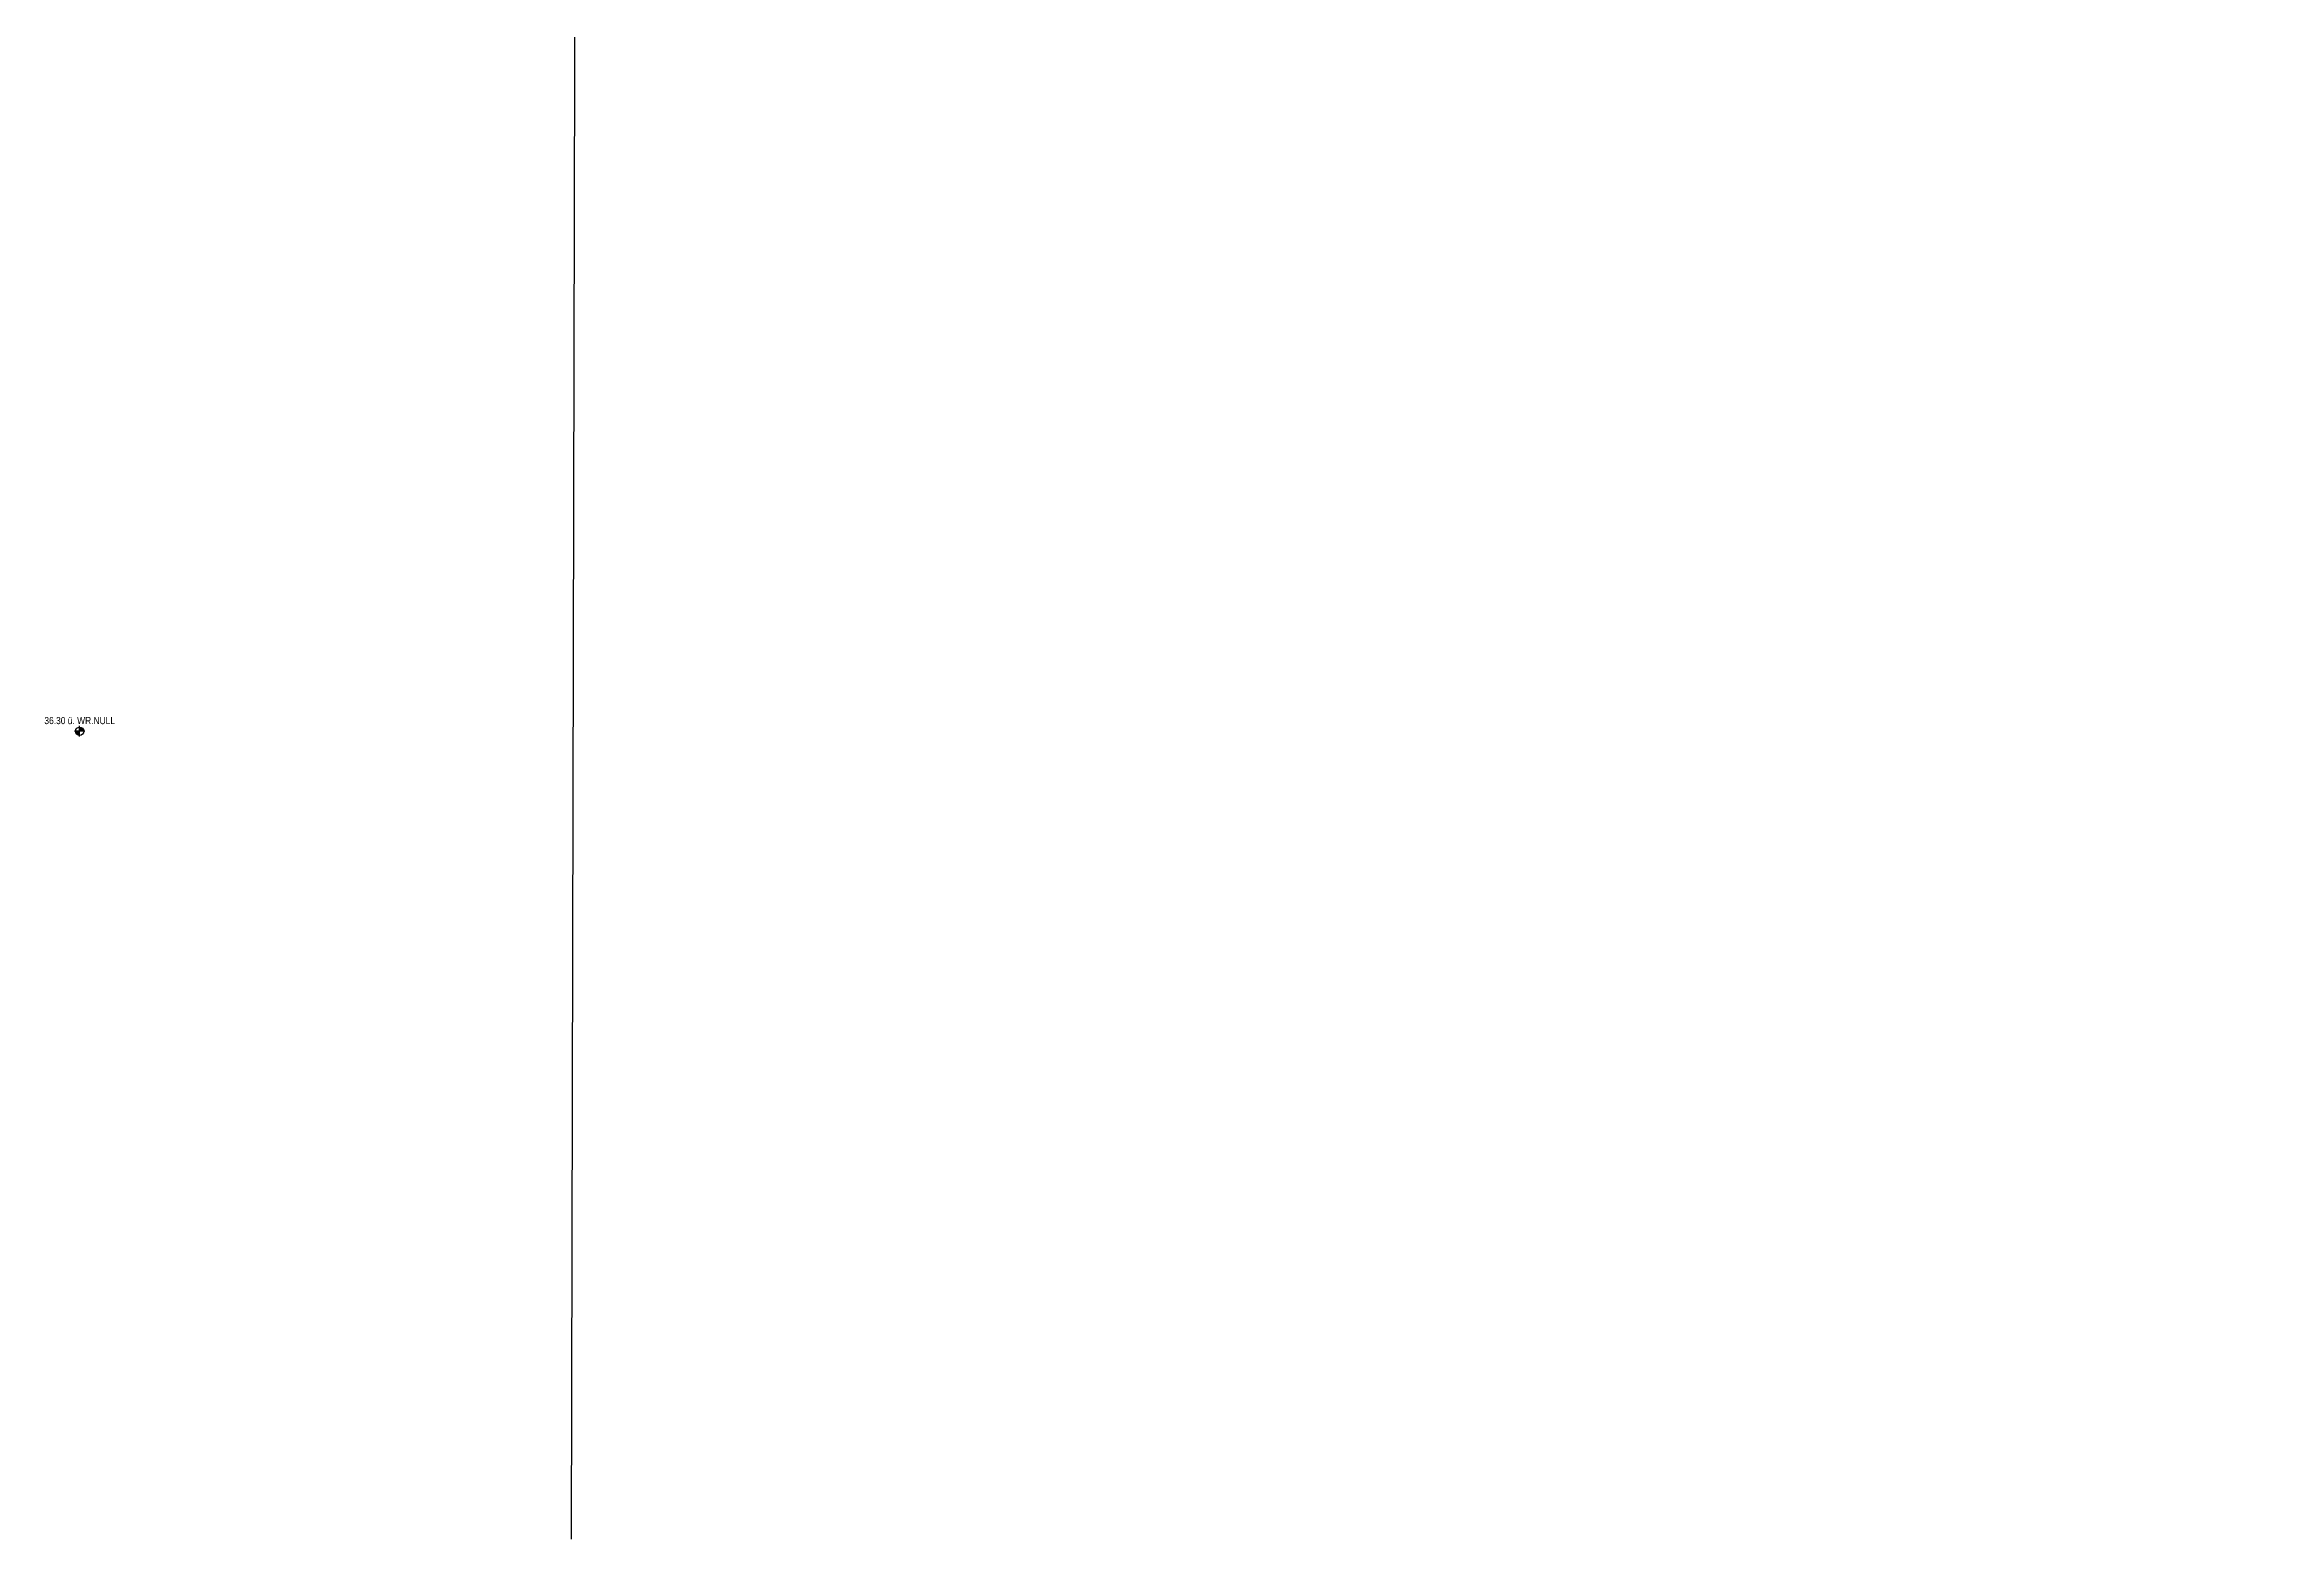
# Model space of a CAD drawing. Header units: millimetres. Extents: x 2639 to 2717, y 1476 to 1588.
# Drawn here: x 2643.01 to 2674.51, y 1476.41 to 1497.49 of the extents above; entities that cross this region are included whole.
import ezdxf
from ezdxf.enums import TextEntityAlignment as Align

# ---------------------------------------------------------------- set-up
doc = ezdxf.new("R2010")
doc.units = ezdxf.units.MM
for name, color, linetype in [('01-SYM-G00-Leg-M0', 8, 'Continuous'), ('01-TXT---------M0', 1, 'Continuous'), ('02-TWB-G00-LEG-M0', 5, 'Continuous')]:
    doc.layers.add(name, color=color, linetype=linetype)
doc.styles.add('ARIAL', font='arial.ttf', dxfattribs={"width": 0.85})

# ---------------------------------------------------------------- blocks, each defined once
blk = doc.blocks.new('01-HK1')
for p, q in [((-0.001, -0.074), (-0.001, 0.074)), ((0.074, 0), (-0.075, 0))]:
    blk.add_line(p, q)
blk.add_circle((-0.001, 0), 0.0586)
for points in [[(-0.001, 0.059), (0.041, 0.041), (-0.001, 0)], [(-0.001, 0), (0.058, 0), (0.041, 0.041)], [(-0.059, 0), (-0.042, -0.041), (-0.001, 0)], [(-0.042, -0.041), (-0.001, -0.059), (-0.001, 0)]]:
    blk.add_solid(points)
at = {"layer": '01-TXT---------M0', "color": 8, "style": 'ARIAL', "width": 0.85}
blk.add_attdef('HEIGHT', text='', height=0.1, dxfattribs=at).set_placement((0, 0.2), align=Align.TOP_CENTER)

msp = doc.modelspace()

# ---------------------------------------------------------------- linework, layer by layer
at = {"layer": '02-TWB-G00-LEG-M0'}
msp.add_lwpolyline([(2650.4322, 1476.4136), (2650.518, 1513.8954), (2650.6017, 1532.5958), (2661.4512, 1532.669), (2661.2982, 1519.366), (2666.1498, 1519.3369), (2666.2258, 1523.2531), (2677.5891, 1523.2359), (2677.5891, 1523.2359), (2677.5741, 1511.5192), (2666.1411, 1511.5577), (2666.1845, 1515.6763), (2661.285, 1515.6906), (2661.2477, 1500.1887)], dxfattribs=at)

# ---------------------------------------------------------------- block references
at = {"layer": '01-SYM-G00-Leg-M0', "rotation": 4.1274855072e-05}
msp.add_blockref('01-HK1', (2643.4997, 1487.8073), dxfattribs=at).add_auto_attribs({'HEIGHT': '36.30 ü. WR.NULL'})

doc.saveas('drawing.dxf')
